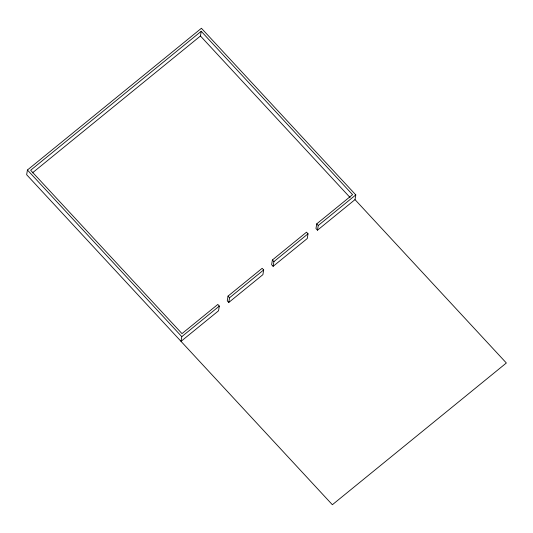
<?xml version="1.0" encoding="UTF-8"?>
<svg xmlns="http://www.w3.org/2000/svg" width="533" height="533" viewBox="0 0 533 533"><rect width="100%" height="100%" fill="white"/><g stroke="black" fill="none" stroke-linecap="round" stroke-linejoin="round"><path stroke-width="0.8" d="M27.43 170.007L26.65 174.717L332.359 504.731L506.35 362.993L355.011 199.622L355.791 194.905L201.421 28.269L27.43 170.007L181.8 336.649L181.02 341.36L218.543 310.786L219.323 306.075L217.81 304.443L181.993 333.625L30.648 170.247L201.227 31.287L352.573 194.665L316.749 223.847L315.969 228.557L317.481 230.189L355.011 199.622M32.446 172.865L200.448 36.004L201.227 31.287M228.044 296.101L227.265 300.819L228.777 302.451L262.896 274.662L263.675 269.945L262.163 268.312L228.044 296.101L229.563 297.74L228.777 302.451M272.396 259.977L271.617 264.688L273.129 266.32L307.248 238.531L308.027 233.814L306.515 232.181L272.396 259.977L273.909 261.61L273.129 266.32M317.481 230.189L318.261 225.479L355.791 194.905M181.8 336.649L219.323 306.075M229.563 297.74L263.675 269.945M273.909 261.61L308.027 233.814M200.448 36.004L350.094 197.55M316.749 223.847L318.261 225.479"/></g></svg>
